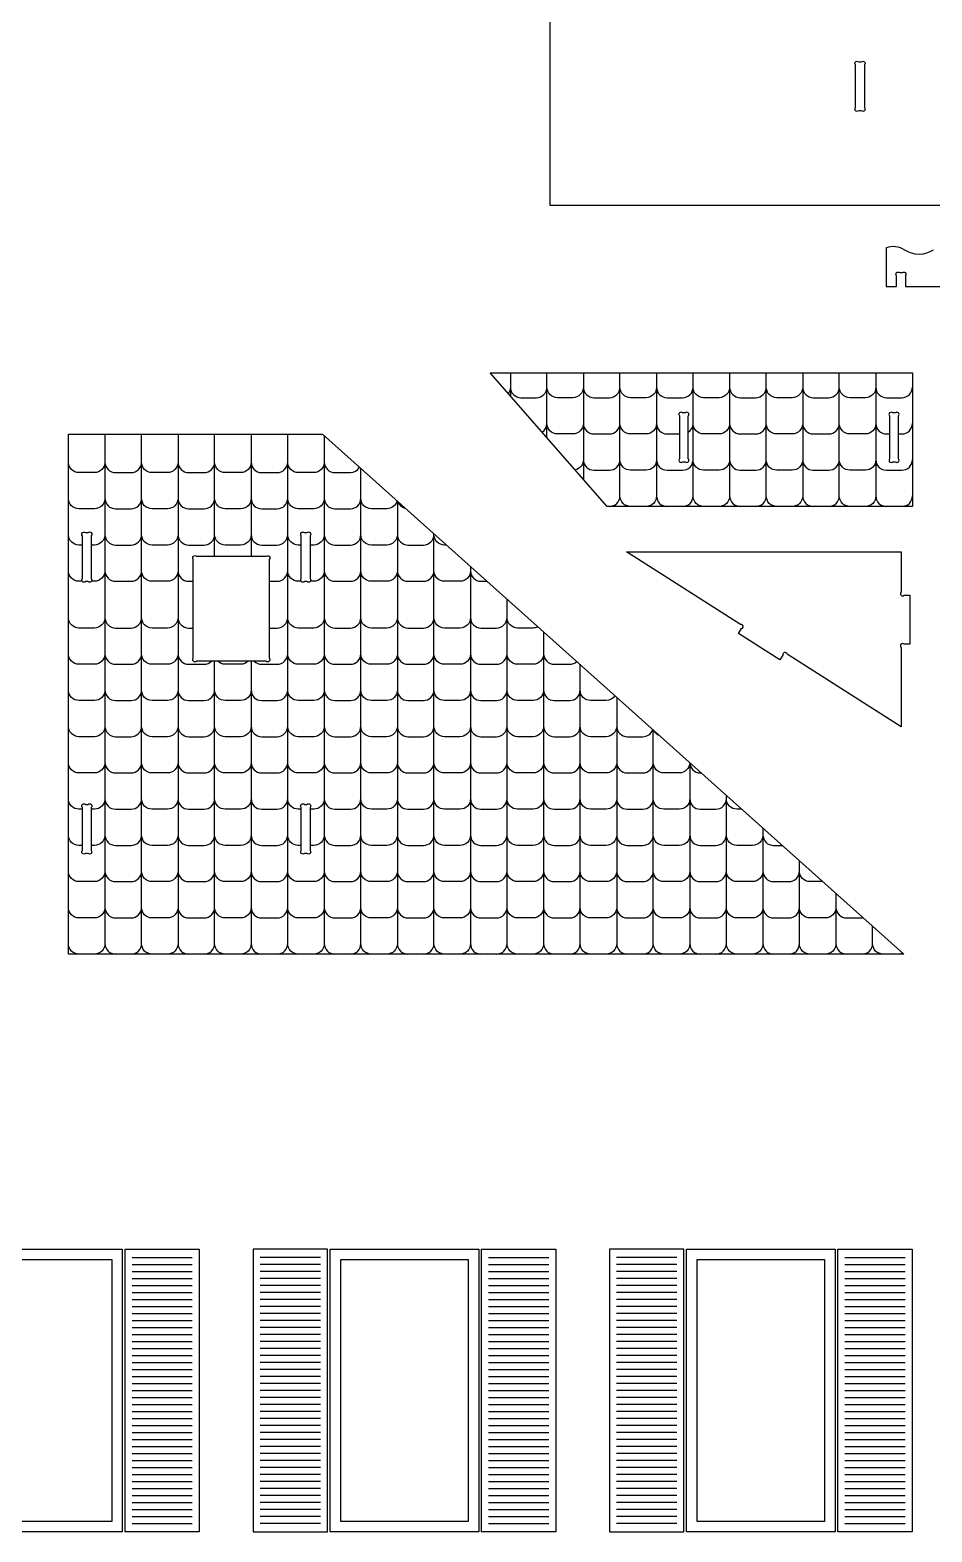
# Model space of a CAD drawing. Extents: x 9625 to 9740, y 1073 to 1136.
# Drawn here: x 9681.98 to 9694.86, y 1073.9 to 1095.35 of the extents above; entities that cross this region are included whole.
import ezdxf

# ---------------------------------------------------------------- set-up
doc = ezdxf.new("R2010")
doc.units = 0
doc.header["$MEASUREMENT"] = 0
doc.layers.add('LAYER_1', color=18, linetype='CONTINUOUS')

msp = doc.modelspace()

# ---------------------------------------------------------------- linework, layer by layer
at = {"layer": 'LAYER_1'}
for points in [[(9704.103, 1092.85), (9689.404, 1092.85), (9689.404, 1096.478), (9704.103, 1096.478)], [(9690.221, 1088.55), (9688.549, 1090.46), (9694.577, 1090.46), (9694.577, 1088.55)], [(9682.528, 1082.157), (9682.528, 1089.582), (9686.156, 1089.582), (9694.453, 1082.157)], [(9683.297, 1077.945), (9683.297, 1073.905), (9681.177, 1073.905), (9681.177, 1077.945)], [(9683.337, 1077.945), (9684.397, 1077.945), (9684.397, 1073.905), (9683.337, 1073.905)], [(9686.225, 1077.945), (9685.165, 1077.945), (9685.165, 1073.905), (9686.225, 1073.905)], [(9688.385, 1077.945), (9688.385, 1073.905), (9686.265, 1073.905), (9686.265, 1077.945)], [(9688.425, 1077.945), (9689.485, 1077.945), (9689.485, 1073.905), (9688.425, 1073.905)], [(9691.312, 1077.945), (9690.252, 1077.945), (9690.252, 1073.905), (9691.312, 1073.905)], [(9693.472, 1077.945), (9693.472, 1073.905), (9691.352, 1073.905), (9691.352, 1077.945)], [(9693.512, 1077.945), (9694.572, 1077.945), (9694.572, 1073.905), (9693.512, 1073.905)], [(9681.327, 1077.795), (9683.147, 1077.795), (9683.147, 1074.055), (9681.327, 1074.055)], [(9686.415, 1077.795), (9688.235, 1077.795), (9688.235, 1074.055), (9686.415, 1074.055)], [(9691.502, 1077.795), (9693.322, 1077.795), (9693.322, 1074.055), (9691.502, 1074.055)]]:
    msp.add_lwpolyline(points, close=True, dxfattribs=at)
for points in [[(9693.891, 1094.856), (9693.891, 1094.244, -1), (9693.847, 1094.2), (9693.81, 1094.2, -1), (9693.766, 1094.244), (9693.766, 1094.856, -1), (9693.81, 1094.9), (9693.847, 1094.9, -1)], [(9691.252, 1089.842), (9691.252, 1089.231, 1), (9691.296, 1089.187), (9691.333, 1089.187, 1), (9691.377, 1089.231), (9691.377, 1089.842, 1), (9691.333, 1089.887), (9691.296, 1089.887, 1)], [(9694.252, 1089.842), (9694.252, 1089.231, 1), (9694.296, 1089.187), (9694.333, 1089.187, 1), (9694.377, 1089.231), (9694.377, 1089.842, 1), (9694.333, 1089.887), (9694.296, 1089.887, 1)], [(9682.853, 1088.132), (9682.853, 1087.521, -1), (9682.809, 1087.477), (9682.772, 1087.477, -1), (9682.728, 1087.521), (9682.728, 1088.132, -1), (9682.772, 1088.177), (9682.809, 1088.177, -1)], [(9685.978, 1088.132), (9685.978, 1087.521, -1), (9685.934, 1087.477), (9685.897, 1087.477, -1), (9685.853, 1087.521), (9685.853, 1088.132, -1), (9685.897, 1088.177), (9685.934, 1088.177, -1)], [(9685.395, 1087.794), (9685.395, 1086.384, -1), (9685.35, 1086.34), (9684.356, 1086.34, -1), (9684.311, 1086.384), (9684.311, 1087.794, -1), (9684.356, 1087.838), (9685.35, 1087.838, -1)], [(9694.539, 1086.582), (9694.458, 1086.582, 1), (9694.414, 1086.537), (9694.414, 1085.405), (9692.788, 1086.442, 1), (9692.727, 1086.428), (9692.683, 1086.36), (9692.093, 1086.737), (9692.137, 1086.805, 1), (9692.123, 1086.866), (9690.497, 1087.903), (9694.414, 1087.903), (9694.414, 1087.326, 1), (9694.458, 1087.282), (9694.539, 1087.282)], [(9682.853, 1084.25), (9682.853, 1083.639, -1), (9682.809, 1083.595), (9682.772, 1083.595, -1), (9682.728, 1083.639), (9682.728, 1084.25, -1), (9682.772, 1084.295), (9682.809, 1084.295, -1)], [(9685.978, 1084.25), (9685.978, 1083.639, -1), (9685.934, 1083.595), (9685.897, 1083.595, -1), (9685.853, 1083.639), (9685.853, 1084.25, -1), (9685.897, 1084.295), (9685.934, 1084.295, -1)]]:
    msp.add_lwpolyline(points, format="xyb", close=True, dxfattribs=at)
for points in [[(9694.875, 1092.211, -0.300981), (9694.467, 1092.211, 0.236244), (9694.201, 1092.243), (9694.201, 1091.689), (9694.351, 1091.689), (9694.351, 1091.845, -1), (9694.395, 1091.889), (9694.432, 1091.889, -1), (9694.476, 1091.845), (9694.476, 1091.689), (9697.351, 1091.689)], [(9690.252, 1088.55, 0.414214), (9690.402, 1088.7), (9690.402, 1090.46)], [(9690.924, 1090.46), (9690.924, 1088.7, 0.414214), (9691.074, 1088.55)], [(9691.596, 1088.55, -0.414214), (9691.446, 1088.7), (9691.446, 1090.46)], [(9691.968, 1090.46), (9691.968, 1088.7, 0.414214), (9692.118, 1088.55)], [(9692.64, 1088.55, -0.414214), (9692.49, 1088.7), (9692.49, 1090.46)], [(9693.011, 1090.46), (9693.011, 1088.7, -0.414214), (9692.861, 1088.55)], [(9693.383, 1088.55, 0.414214), (9693.533, 1088.7), (9693.533, 1090.46)], [(9694.055, 1090.46), (9694.055, 1088.7, -0.414214), (9693.905, 1088.55)], [(9688.837, 1090.253, -0.159509), (9688.808, 1090.164)], [(9688.837, 1090.253, 0.414214), (9688.987, 1090.103), (9689.209, 1090.103, 0.414214), (9689.359, 1090.253)], [(9689.88, 1090.253, -0.414214), (9689.73, 1090.103), (9689.509, 1090.103, -0.414214), (9689.359, 1090.253)], [(9689.88, 1090.253, 0.414214), (9690.03, 1090.103), (9690.252, 1090.103, 0.414214), (9690.402, 1090.253)], [(9690.924, 1090.253, -0.414214), (9690.774, 1090.103), (9690.552, 1090.103, -0.414214), (9690.402, 1090.253)], [(9690.924, 1090.253, 0.414214), (9691.074, 1090.103), (9691.296, 1090.103, 0.414214), (9691.446, 1090.253)], [(9691.968, 1090.253, -0.414214), (9691.818, 1090.103), (9691.596, 1090.103, -0.414214), (9691.446, 1090.253)], [(9691.968, 1090.253, 0.414214), (9692.118, 1090.103), (9692.34, 1090.103, 0.414214), (9692.49, 1090.253)], [(9693.011, 1090.253, -0.414214), (9692.861, 1090.103), (9692.64, 1090.103, -0.414214), (9692.49, 1090.253)], [(9693.011, 1090.253, 0.414214), (9693.161, 1090.103), (9693.383, 1090.103, 0.414214), (9693.533, 1090.253)], [(9694.055, 1090.253, -0.414214), (9693.905, 1090.103), (9693.683, 1090.103, -0.414214), (9693.533, 1090.253)], [(9694.055, 1090.253, 0.414214), (9694.205, 1090.103), (9694.427, 1090.103, 0.414214), (9694.577, 1090.253)], [(9689.292, 1089.611, 0.249891), (9689.359, 1089.735)], [(9689.88, 1089.735, -0.414214), (9689.73, 1089.585), (9689.509, 1089.585, -0.414214), (9689.359, 1089.735)], [(9689.88, 1089.735, 0.414214), (9690.03, 1089.585), (9690.252, 1089.585, 0.414214), (9690.402, 1089.735)], [(9690.924, 1089.735, -0.414214), (9690.774, 1089.585), (9690.552, 1089.585, -0.414214), (9690.402, 1089.735)], [(9690.924, 1089.735, 0.414214), (9691.074, 1089.585), (9691.252, 1089.585)], [(9691.377, 1089.609, 0.255564), (9691.446, 1089.735)], [(9691.968, 1089.735, -0.414214), (9691.818, 1089.585), (9691.596, 1089.585, -0.414214), (9691.446, 1089.735)], [(9691.968, 1089.735, 0.414214), (9692.118, 1089.585), (9692.34, 1089.585, 0.414214), (9692.49, 1089.735)], [(9693.011, 1089.735, -0.414214), (9692.861, 1089.585), (9692.64, 1089.585, -0.414214), (9692.49, 1089.735)], [(9693.011, 1089.735, 0.414214), (9693.161, 1089.585), (9693.383, 1089.585, 0.414214), (9693.533, 1089.735)], [(9694.055, 1089.735, -0.414214), (9693.905, 1089.585), (9693.683, 1089.585, -0.414214), (9693.533, 1089.735)], [(9694.055, 1089.735, 0.414214), (9694.205, 1089.585), (9694.252, 1089.585)], [(9694.377, 1089.585), (9694.427, 1089.585, 0.414214), (9694.577, 1089.735)], [(9683.05, 1089.582), (9683.05, 1082.307, 0.414214), (9683.2, 1082.157)], [(9683.722, 1082.157, -0.414214), (9683.572, 1082.307), (9683.572, 1089.582)], [(9684.093, 1089.582), (9684.093, 1082.307, 0.414214), (9684.243, 1082.157)], [(9685.809, 1082.157, -0.414214), (9685.659, 1082.307), (9685.659, 1089.582)], [(9686.181, 1089.559), (9686.181, 1082.307, 0.414214), (9686.331, 1082.157)], [(9689.88, 1089.218, -0.349089), (9689.764, 1089.072)], [(9689.88, 1089.218, 0.414214), (9690.03, 1089.068), (9690.252, 1089.068, 0.414214), (9690.402, 1089.218)], [(9690.924, 1089.218, -0.414214), (9690.774, 1089.068), (9690.552, 1089.068, -0.414214), (9690.402, 1089.218)], [(9690.924, 1089.218, 0.414214), (9691.074, 1089.068), (9691.296, 1089.068, 0.414214), (9691.446, 1089.218)], [(9691.968, 1089.218, -0.414214), (9691.818, 1089.068), (9691.596, 1089.068, -0.414214), (9691.446, 1089.218)], [(9691.968, 1089.218, 0.414214), (9692.118, 1089.068), (9692.34, 1089.068, 0.414214), (9692.49, 1089.218)], [(9693.011, 1089.218, -0.414214), (9692.861, 1089.068), (9692.64, 1089.068, -0.414214), (9692.49, 1089.218)], [(9693.011, 1089.218, 0.414214), (9693.161, 1089.068), (9693.383, 1089.068, 0.414214), (9693.533, 1089.218)], [(9694.055, 1089.218, -0.414214), (9693.905, 1089.068), (9693.683, 1089.068, -0.414214), (9693.533, 1089.218)], [(9694.055, 1089.218, 0.414214), (9694.205, 1089.068), (9694.427, 1089.068, 0.414214), (9694.577, 1089.218)], [(9683.05, 1089.184, -0.414214), (9682.9, 1089.034), (9682.678, 1089.034, -0.414214), (9682.528, 1089.184)], [(9683.05, 1089.184, 0.414214), (9683.2, 1089.034), (9683.422, 1089.034, 0.414214), (9683.572, 1089.184)], [(9684.093, 1089.184, -0.414214), (9683.943, 1089.034), (9683.722, 1089.034, -0.414214), (9683.572, 1089.184)], [(9684.093, 1089.184, 0.414214), (9684.243, 1089.034), (9684.465, 1089.034, 0.414214), (9684.615, 1089.184)], [(9685.137, 1089.184, -0.414214), (9684.987, 1089.034), (9684.765, 1089.034, -0.414214), (9684.615, 1089.184)], [(9685.137, 1089.184, 0.414214), (9685.287, 1089.034), (9685.509, 1089.034, 0.414214), (9685.659, 1089.184)], [(9686.181, 1089.184, -0.414214), (9686.031, 1089.034), (9685.809, 1089.034, -0.414214), (9685.659, 1089.184)], [(9686.181, 1089.184, 0.414214), (9686.331, 1089.034), (9686.553, 1089.034, 0.26914), (9686.683, 1089.11)], [(9686.553, 1082.157, 0.414214), (9686.703, 1082.307), (9686.703, 1089.092)], [(9683.05, 1088.667, -0.414214), (9682.9, 1088.517), (9682.678, 1088.517, -0.414214), (9682.528, 1088.667)], [(9683.05, 1088.667, 0.414214), (9683.2, 1088.517), (9683.422, 1088.517, 0.414214), (9683.572, 1088.667)], [(9684.093, 1088.667, -0.414214), (9683.943, 1088.517), (9683.722, 1088.517, -0.414214), (9683.572, 1088.667)], [(9684.093, 1088.667, 0.414214), (9684.243, 1088.517), (9684.465, 1088.517, 0.414214), (9684.615, 1088.667)], [(9685.137, 1088.667, -0.414214), (9684.987, 1088.517), (9684.765, 1088.517, -0.414214), (9684.615, 1088.667)], [(9685.137, 1088.667, 0.414214), (9685.287, 1088.517), (9685.509, 1088.517, 0.414214), (9685.659, 1088.667)], [(9686.181, 1088.667, -0.414214), (9686.031, 1088.517), (9685.809, 1088.517, -0.414214), (9685.659, 1088.667)], [(9686.181, 1088.667, 0.414214), (9686.331, 1088.517), (9686.553, 1088.517, 0.414214), (9686.703, 1088.667)], [(9687.22, 1088.63, -0.342363), (9687.074, 1088.517), (9686.853, 1088.517, -0.414214), (9686.703, 1088.667)], [(9687.224, 1088.625), (9687.224, 1082.307, 0.414214), (9687.374, 1082.157)], [(9687.233, 1088.618, 0.260244), (9687.342, 1088.521)], [(9690.552, 1088.55, -0.414214), (9690.402, 1088.7)], [(9690.924, 1088.7, -0.414214), (9690.774, 1088.55)], [(9691.296, 1088.55, 0.414214), (9691.446, 1088.7)], [(9691.968, 1088.7, -0.414214), (9691.818, 1088.55)], [(9692.34, 1088.55, 0.414214), (9692.49, 1088.7)], [(9693.011, 1088.7, 0.414214), (9693.161, 1088.55)], [(9693.683, 1088.55, -0.414214), (9693.533, 1088.7)], [(9694.055, 1088.7, 0.414214), (9694.205, 1088.55)], [(9694.427, 1088.55, 0.414214), (9694.577, 1088.7)], [(9682.728, 1087.999), (9682.678, 1087.999, -0.414214), (9682.528, 1088.149)], [(9683.05, 1088.149, -0.414214), (9682.9, 1087.999), (9682.853, 1087.999)], [(9683.05, 1088.149, 0.414214), (9683.2, 1087.999), (9683.422, 1087.999, 0.414214), (9683.572, 1088.149)], [(9684.093, 1088.149, -0.414214), (9683.943, 1087.999), (9683.722, 1087.999, -0.414214), (9683.572, 1088.149)], [(9684.093, 1088.149, 0.414214), (9684.243, 1087.999), (9684.465, 1087.999, 0.414214), (9684.615, 1088.149)], [(9685.137, 1088.149, -0.414214), (9684.987, 1087.999), (9684.765, 1087.999, -0.414214), (9684.615, 1088.149)], [(9685.137, 1088.149, 0.414214), (9685.287, 1087.999), (9685.509, 1087.999, 0.414214), (9685.659, 1088.149)], [(9685.853, 1087.999), (9685.809, 1087.999, -0.414214), (9685.659, 1088.149)], [(9686.181, 1088.149, -0.414214), (9686.031, 1087.999), (9685.978, 1087.999)], [(9686.181, 1088.149, 0.414214), (9686.331, 1087.999), (9686.553, 1087.999, 0.414214), (9686.703, 1088.149)], [(9687.224, 1088.149, -0.414214), (9687.074, 1087.999), (9686.853, 1087.999, -0.414214), (9686.703, 1088.149)], [(9687.224, 1088.149, 0.414214), (9687.374, 1087.999), (9687.596, 1087.999, 0.414214), (9687.746, 1088.149)], [(9687.596, 1082.157, 0.414214), (9687.746, 1082.307), (9687.746, 1088.159)], [(9687.924, 1087.999), (9687.896, 1087.999, -0.414214), (9687.746, 1088.149)], [(9688.268, 1087.692), (9688.268, 1082.307, -0.414214), (9688.118, 1082.157)], [(9682.728, 1087.482), (9682.678, 1087.482, -0.414214), (9682.528, 1087.632)], [(9683.05, 1087.632, -0.414214), (9682.9, 1087.482), (9682.853, 1087.482)], [(9683.05, 1087.632, 0.414214), (9683.2, 1087.482), (9683.422, 1087.482, 0.414214), (9683.572, 1087.632)], [(9684.093, 1087.632, -0.414214), (9683.943, 1087.482), (9683.722, 1087.482, -0.414214), (9683.572, 1087.632)], [(9684.093, 1087.632, 0.414214), (9684.243, 1087.482), (9684.311, 1087.482)], [(9685.395, 1087.482), (9685.509, 1087.482, 0.414214), (9685.659, 1087.632)], [(9685.853, 1087.482), (9685.809, 1087.482, -0.414214), (9685.659, 1087.632)], [(9686.181, 1087.632, -0.414214), (9686.031, 1087.482), (9685.978, 1087.482)], [(9686.181, 1087.632, 0.414214), (9686.331, 1087.482), (9686.553, 1087.482, 0.414214), (9686.703, 1087.632)], [(9687.224, 1087.632, -0.414214), (9687.074, 1087.482), (9686.853, 1087.482, -0.414214), (9686.703, 1087.632)], [(9687.224, 1087.632, 0.414214), (9687.374, 1087.482), (9687.596, 1087.482, 0.414214), (9687.746, 1087.632)], [(9688.268, 1087.632, -0.414214), (9688.118, 1087.482), (9687.896, 1087.482, -0.414214), (9687.746, 1087.632)], [(9688.268, 1087.632, 0.414214), (9688.418, 1087.482), (9688.502, 1087.482)], [(9688.64, 1082.157, 0.414214), (9688.79, 1082.307), (9688.79, 1087.225)], [(9683.05, 1086.964, -0.414214), (9682.9, 1086.814), (9682.678, 1086.814, -0.414214), (9682.528, 1086.964)], [(9683.05, 1086.964, 0.414214), (9683.2, 1086.814), (9683.422, 1086.814, 0.414214), (9683.572, 1086.964)], [(9684.093, 1086.964, -0.414214), (9683.943, 1086.814), (9683.722, 1086.814, -0.414214), (9683.572, 1086.964)], [(9684.093, 1086.964, 0.414214), (9684.243, 1086.814), (9684.311, 1086.814)], [(9685.395, 1086.814), (9685.509, 1086.814, 0.414214), (9685.659, 1086.964)], [(9686.181, 1086.964, -0.414214), (9686.031, 1086.814), (9685.809, 1086.814, -0.414214), (9685.659, 1086.964)], [(9686.181, 1086.964, 0.414214), (9686.331, 1086.814), (9686.553, 1086.814, 0.414214), (9686.703, 1086.964)], [(9687.224, 1086.964, -0.414214), (9687.074, 1086.814), (9686.853, 1086.814, -0.414214), (9686.703, 1086.964)], [(9687.224, 1086.964, 0.414214), (9687.374, 1086.814), (9687.596, 1086.814, 0.414214), (9687.746, 1086.964)], [(9688.268, 1086.964, -0.414214), (9688.118, 1086.814), (9687.896, 1086.814, -0.414214), (9687.746, 1086.964)], [(9688.268, 1086.964, 0.414214), (9688.418, 1086.814), (9688.64, 1086.814, 0.414214), (9688.79, 1086.964)], [(9689.23, 1086.831, -0.118653), (9689.162, 1086.814), (9688.94, 1086.814, -0.414214), (9688.79, 1086.964)], [(9689.312, 1086.758), (9689.312, 1082.307, 0.414214), (9689.462, 1082.157)], [(9683.05, 1086.447, -0.414214), (9682.9, 1086.297), (9682.678, 1086.297, -0.414214), (9682.528, 1086.447)], [(9683.05, 1086.447, 0.414214), (9683.2, 1086.297), (9683.422, 1086.297, 0.414214), (9683.572, 1086.447)], [(9684.093, 1086.447, -0.414214), (9683.943, 1086.297), (9683.722, 1086.297, -0.414214), (9683.572, 1086.447)], [(9684.093, 1086.447, 0.414214), (9684.243, 1086.297), (9684.465, 1086.297, 0.197346), (9684.571, 1086.34)], [(9685.182, 1086.34, 0.197346), (9685.287, 1086.297), (9685.509, 1086.297, 0.414214), (9685.659, 1086.447)], [(9686.181, 1086.447, -0.414214), (9686.031, 1086.297), (9685.809, 1086.297, -0.414214), (9685.659, 1086.447)], [(9686.181, 1086.447, 0.414214), (9686.331, 1086.297), (9686.553, 1086.297, 0.414214), (9686.703, 1086.447)], [(9687.224, 1086.447, -0.414214), (9687.074, 1086.297), (9686.853, 1086.297, -0.414214), (9686.703, 1086.447)], [(9687.224, 1086.447, 0.414214), (9687.374, 1086.297), (9687.596, 1086.297, 0.414214), (9687.746, 1086.447)], [(9688.268, 1086.447, -0.414214), (9688.118, 1086.297), (9687.896, 1086.297, -0.414214), (9687.746, 1086.447)], [(9688.268, 1086.447, 0.414214), (9688.418, 1086.297), (9688.64, 1086.297, 0.414214), (9688.79, 1086.447)], [(9689.312, 1086.447, -0.414214), (9689.162, 1086.297), (9688.94, 1086.297, -0.414214), (9688.79, 1086.447)], [(9689.312, 1086.447, 0.414214), (9689.462, 1086.297), (9689.684, 1086.297, 0.185005), (9689.784, 1086.335)], [(9684.765, 1082.157, -0.414214), (9684.615, 1082.307), (9684.615, 1086.34)], [(9685.093, 1086.34, -0.197346), (9684.987, 1086.297), (9684.765, 1086.297, -0.197346), (9684.66, 1086.34)], [(9685.137, 1086.34), (9685.137, 1082.307, 0.414214), (9685.287, 1082.157)], [(9689.984, 1082.157, -0.414214), (9689.834, 1082.307), (9689.834, 1086.291)], [(9683.05, 1085.929, -0.414214), (9682.9, 1085.779), (9682.678, 1085.779, -0.414214), (9682.528, 1085.929)], [(9683.05, 1085.929, 0.414214), (9683.2, 1085.779), (9683.422, 1085.779, 0.414214), (9683.572, 1085.929)], [(9684.093, 1085.929, -0.414214), (9683.943, 1085.779), (9683.722, 1085.779, -0.414214), (9683.572, 1085.929)], [(9684.093, 1085.929, 0.414214), (9684.243, 1085.779), (9684.465, 1085.779, 0.414214), (9684.615, 1085.929)], [(9685.137, 1085.929, -0.414214), (9684.987, 1085.779), (9684.765, 1085.779, -0.414214), (9684.615, 1085.929)], [(9685.137, 1085.929, 0.414214), (9685.287, 1085.779), (9685.509, 1085.779, 0.414214), (9685.659, 1085.929)], [(9686.181, 1085.929, -0.414214), (9686.031, 1085.779), (9685.809, 1085.779, -0.414214), (9685.659, 1085.929)], [(9686.181, 1085.929, 0.414214), (9686.331, 1085.779), (9686.553, 1085.779, 0.414214), (9686.703, 1085.929)], [(9687.224, 1085.929, -0.414214), (9687.074, 1085.779), (9686.853, 1085.779, -0.414214), (9686.703, 1085.929)], [(9687.224, 1085.929, 0.414214), (9687.374, 1085.779), (9687.596, 1085.779, 0.414214), (9687.746, 1085.929)], [(9688.268, 1085.929, -0.414214), (9688.118, 1085.779), (9687.896, 1085.779, -0.414214), (9687.746, 1085.929)], [(9688.268, 1085.929, 0.414214), (9688.418, 1085.779), (9688.64, 1085.779, 0.414214), (9688.79, 1085.929)], [(9689.312, 1085.929, -0.414214), (9689.162, 1085.779), (9688.94, 1085.779, -0.414214), (9688.79, 1085.929)], [(9689.312, 1085.929, 0.414214), (9689.462, 1085.779), (9689.684, 1085.779, 0.414214), (9689.834, 1085.929)], [(9690.33, 1085.846, -0.251013), (9690.205, 1085.779), (9689.984, 1085.779, -0.414214), (9689.834, 1085.929)], [(9690.355, 1085.824), (9690.355, 1082.307, -0.414214), (9690.205, 1082.157)], [(9683.05, 1085.412, -0.414214), (9682.9, 1085.262), (9682.678, 1085.262, -0.414214), (9682.528, 1085.412)], [(9683.05, 1085.412, 0.414214), (9683.2, 1085.262), (9683.422, 1085.262, 0.414214), (9683.572, 1085.412)], [(9684.093, 1085.412, -0.414214), (9683.943, 1085.262), (9683.722, 1085.262, -0.414214), (9683.572, 1085.412)], [(9684.093, 1085.412, 0.414214), (9684.243, 1085.262), (9684.465, 1085.262, 0.414214), (9684.615, 1085.412)], [(9685.137, 1085.412, -0.414214), (9684.987, 1085.262), (9684.765, 1085.262, -0.414214), (9684.615, 1085.412)], [(9685.137, 1085.412, 0.414214), (9685.287, 1085.262), (9685.509, 1085.262, 0.414214), (9685.659, 1085.412)], [(9686.181, 1085.412, -0.414214), (9686.031, 1085.262), (9685.809, 1085.262, -0.414214), (9685.659, 1085.412)], [(9686.181, 1085.412, 0.414214), (9686.331, 1085.262), (9686.553, 1085.262, 0.414214), (9686.703, 1085.412)], [(9687.224, 1085.412, -0.414214), (9687.074, 1085.262), (9686.853, 1085.262, -0.414214), (9686.703, 1085.412)], [(9687.224, 1085.412, 0.414214), (9687.374, 1085.262), (9687.596, 1085.262, 0.414214), (9687.746, 1085.412)], [(9688.268, 1085.412, -0.414214), (9688.118, 1085.262), (9687.896, 1085.262, -0.414214), (9687.746, 1085.412)], [(9688.268, 1085.412, 0.414214), (9688.418, 1085.262), (9688.64, 1085.262, 0.414214), (9688.79, 1085.412)], [(9689.312, 1085.412, -0.414214), (9689.162, 1085.262), (9688.94, 1085.262, -0.414214), (9688.79, 1085.412)], [(9689.312, 1085.412, 0.414214), (9689.462, 1085.262), (9689.684, 1085.262, 0.414214), (9689.834, 1085.412)], [(9690.355, 1085.412, -0.414214), (9690.205, 1085.262), (9689.984, 1085.262, -0.414214), (9689.834, 1085.412)], [(9690.355, 1085.412, 0.414214), (9690.505, 1085.262), (9690.727, 1085.262, 0.321837), (9690.869, 1085.364)], [(9690.727, 1082.157, 0.414214), (9690.877, 1082.307), (9690.877, 1085.357)], [(9690.971, 1085.273, -0.175897), (9690.895, 1085.341)], [(9683.05, 1084.894, -0.414214), (9682.9, 1084.744), (9682.678, 1084.744, -0.414214), (9682.528, 1084.894)], [(9683.05, 1084.894, 0.414214), (9683.2, 1084.744), (9683.422, 1084.744, 0.414214), (9683.572, 1084.894)], [(9684.093, 1084.894, -0.414214), (9683.943, 1084.744), (9683.722, 1084.744, -0.414214), (9683.572, 1084.894)], [(9684.093, 1084.894, 0.414214), (9684.243, 1084.744), (9684.465, 1084.744, 0.414214), (9684.615, 1084.894)], [(9685.137, 1084.894, -0.414214), (9684.987, 1084.744), (9684.765, 1084.744, -0.414214), (9684.615, 1084.894)], [(9685.137, 1084.894, 0.414214), (9685.287, 1084.744), (9685.509, 1084.744, 0.414214), (9685.659, 1084.894)], [(9686.181, 1084.894, -0.414214), (9686.031, 1084.744), (9685.809, 1084.744, -0.414214), (9685.659, 1084.894)], [(9686.181, 1084.894, 0.414214), (9686.331, 1084.744), (9686.553, 1084.744, 0.414214), (9686.703, 1084.894)], [(9687.224, 1084.894, -0.414214), (9687.074, 1084.744), (9686.853, 1084.744, -0.414214), (9686.703, 1084.894)], [(9687.224, 1084.894, 0.414214), (9687.374, 1084.744), (9687.596, 1084.744, 0.414214), (9687.746, 1084.894)], [(9688.268, 1084.894, -0.414214), (9688.118, 1084.744), (9687.896, 1084.744, -0.414214), (9687.746, 1084.894)], [(9688.268, 1084.894, 0.414214), (9688.418, 1084.744), (9688.64, 1084.744, 0.414214), (9688.79, 1084.894)], [(9689.312, 1084.894, -0.414214), (9689.162, 1084.744), (9688.94, 1084.744, -0.414214), (9688.79, 1084.894)], [(9689.312, 1084.894, 0.414214), (9689.462, 1084.744), (9689.684, 1084.744, 0.414214), (9689.834, 1084.894)], [(9690.355, 1084.894, -0.414214), (9690.205, 1084.744), (9689.984, 1084.744, -0.414214), (9689.834, 1084.894)], [(9690.355, 1084.894, 0.414214), (9690.505, 1084.744), (9690.727, 1084.744, 0.414214), (9690.877, 1084.894)], [(9691.399, 1084.89, -0.405747), (9691.249, 1084.744), (9691.027, 1084.744, -0.414214), (9690.877, 1084.894)], [(9691.399, 1084.894), (9691.399, 1082.307, 0.414214), (9691.549, 1082.157)], [(9691.399, 1084.89, 0.405523), (9691.549, 1084.744), (9691.562, 1084.744)], [(9682.728, 1084.227), (9682.678, 1084.227, -0.414214), (9682.528, 1084.377)], [(9683.05, 1084.377, -0.414214), (9682.9, 1084.227), (9682.853, 1084.227)], [(9683.05, 1084.377, 0.414214), (9683.2, 1084.227), (9683.422, 1084.227, 0.414214), (9683.572, 1084.377)], [(9684.093, 1084.377, -0.414214), (9683.943, 1084.227), (9683.722, 1084.227, -0.414214), (9683.572, 1084.377)], [(9684.093, 1084.377, 0.414214), (9684.243, 1084.227), (9684.465, 1084.227, 0.414214), (9684.615, 1084.377)], [(9685.137, 1084.377, -0.414214), (9684.987, 1084.227), (9684.765, 1084.227, -0.414214), (9684.615, 1084.377)], [(9685.137, 1084.377, 0.414214), (9685.287, 1084.227), (9685.509, 1084.227, 0.414214), (9685.659, 1084.377)], [(9685.853, 1084.227), (9685.809, 1084.227, -0.414214), (9685.659, 1084.377)], [(9686.181, 1084.377, -0.414214), (9686.031, 1084.227), (9685.978, 1084.227)], [(9686.181, 1084.377, 0.414214), (9686.331, 1084.227), (9686.553, 1084.227, 0.414214), (9686.703, 1084.377)], [(9687.224, 1084.377, -0.414214), (9687.074, 1084.227), (9686.853, 1084.227, -0.414214), (9686.703, 1084.377)], [(9687.224, 1084.377, 0.414214), (9687.374, 1084.227), (9687.596, 1084.227, 0.414214), (9687.746, 1084.377)], [(9688.268, 1084.377, -0.414214), (9688.118, 1084.227), (9687.896, 1084.227, -0.414214), (9687.746, 1084.377)], [(9688.268, 1084.377, 0.414214), (9688.418, 1084.227), (9688.64, 1084.227, 0.414214), (9688.79, 1084.377)], [(9689.312, 1084.377, -0.414214), (9689.162, 1084.227), (9688.94, 1084.227, -0.414214), (9688.79, 1084.377)], [(9689.312, 1084.377, 0.414214), (9689.462, 1084.227), (9689.684, 1084.227, 0.414214), (9689.834, 1084.377)], [(9690.355, 1084.377, -0.414214), (9690.205, 1084.227), (9689.984, 1084.227, -0.414214), (9689.834, 1084.377)], [(9690.355, 1084.377, 0.414214), (9690.505, 1084.227), (9690.727, 1084.227, 0.414214), (9690.877, 1084.377)], [(9691.399, 1084.377, -0.414214), (9691.249, 1084.227), (9691.027, 1084.227, -0.414214), (9690.877, 1084.377)], [(9691.399, 1084.377, 0.414214), (9691.549, 1084.227), (9691.771, 1084.227, 0.414214), (9691.921, 1084.377)], [(9691.771, 1082.157, 0.414214), (9691.921, 1082.307), (9691.921, 1084.423)], [(9692.14, 1084.227), (9692.071, 1084.227, -0.414214), (9691.921, 1084.377)], [(9682.728, 1083.709), (9682.678, 1083.709, -0.414214), (9682.528, 1083.859)], [(9683.05, 1083.859, -0.414214), (9682.9, 1083.709), (9682.853, 1083.709)], [(9683.05, 1083.859, 0.414214), (9683.2, 1083.709), (9683.422, 1083.709, 0.414214), (9683.572, 1083.859)], [(9684.093, 1083.859, -0.414214), (9683.943, 1083.709), (9683.722, 1083.709, -0.414214), (9683.572, 1083.859)], [(9684.093, 1083.859, 0.414214), (9684.243, 1083.709), (9684.465, 1083.709, 0.414214), (9684.615, 1083.859)], [(9685.137, 1083.859, -0.414214), (9684.987, 1083.709), (9684.765, 1083.709, -0.414214), (9684.615, 1083.859)], [(9685.137, 1083.859, 0.414214), (9685.287, 1083.709), (9685.509, 1083.709, 0.414214), (9685.659, 1083.859)], [(9685.853, 1083.709), (9685.809, 1083.709, -0.414214), (9685.659, 1083.859)], [(9686.181, 1083.859, -0.414214), (9686.031, 1083.709), (9685.978, 1083.709)], [(9686.181, 1083.859, 0.414214), (9686.331, 1083.709), (9686.553, 1083.709, 0.414214), (9686.703, 1083.859)], [(9687.224, 1083.859, -0.414214), (9687.074, 1083.709), (9686.853, 1083.709, -0.414214), (9686.703, 1083.859)], [(9687.224, 1083.859, 0.414214), (9687.374, 1083.709), (9687.596, 1083.709, 0.414214), (9687.746, 1083.859)], [(9688.268, 1083.859, -0.414214), (9688.118, 1083.709), (9687.896, 1083.709, -0.414214), (9687.746, 1083.859)], [(9688.268, 1083.859, 0.414214), (9688.418, 1083.709), (9688.64, 1083.709, 0.414214), (9688.79, 1083.859)], [(9689.312, 1083.859, -0.414214), (9689.162, 1083.709), (9688.94, 1083.709, -0.414214), (9688.79, 1083.859)], [(9689.312, 1083.859, 0.414214), (9689.462, 1083.709), (9689.684, 1083.709, 0.414214), (9689.834, 1083.859)], [(9690.355, 1083.859, -0.414214), (9690.205, 1083.709), (9689.984, 1083.709, -0.414214), (9689.834, 1083.859)], [(9690.355, 1083.859, 0.414214), (9690.505, 1083.709), (9690.727, 1083.709, 0.414214), (9690.877, 1083.859)], [(9691.399, 1083.859, -0.414214), (9691.249, 1083.709), (9691.027, 1083.709, -0.414214), (9690.877, 1083.859)], [(9691.399, 1083.859, 0.414214), (9691.549, 1083.709), (9691.771, 1083.709, 0.414214), (9691.921, 1083.859)], [(9692.443, 1083.859, -0.414214), (9692.293, 1083.709), (9692.071, 1083.709, -0.414214), (9691.921, 1083.859)], [(9692.443, 1083.956), (9692.443, 1082.307, -0.414214), (9692.293, 1082.157)], [(9692.443, 1083.859, 0.414214), (9692.593, 1083.709), (9692.718, 1083.709)], [(9692.814, 1082.157, 0.414214), (9692.964, 1082.307), (9692.964, 1083.489)], [(9683.05, 1083.342, -0.414214), (9682.9, 1083.192), (9682.678, 1083.192, -0.414214), (9682.528, 1083.342)], [(9683.05, 1083.342, 0.414214), (9683.2, 1083.192), (9683.422, 1083.192, 0.414214), (9683.572, 1083.342)], [(9684.093, 1083.342, -0.414214), (9683.943, 1083.192), (9683.722, 1083.192, -0.414214), (9683.572, 1083.342)], [(9684.093, 1083.342, 0.414214), (9684.243, 1083.192), (9684.465, 1083.192, 0.414214), (9684.615, 1083.342)], [(9685.137, 1083.342, -0.414214), (9684.987, 1083.192), (9684.765, 1083.192, -0.414214), (9684.615, 1083.342)], [(9685.137, 1083.342, 0.414214), (9685.287, 1083.192), (9685.509, 1083.192, 0.414214), (9685.659, 1083.342)], [(9686.181, 1083.342, -0.414214), (9686.031, 1083.192), (9685.809, 1083.192, -0.414214), (9685.659, 1083.342)], [(9686.181, 1083.342, 0.414214), (9686.331, 1083.192), (9686.553, 1083.192, 0.414214), (9686.703, 1083.342)], [(9687.224, 1083.342, -0.414214), (9687.074, 1083.192), (9686.853, 1083.192, -0.414214), (9686.703, 1083.342)], [(9687.224, 1083.342, 0.414214), (9687.374, 1083.192), (9687.596, 1083.192, 0.414214), (9687.746, 1083.342)], [(9688.268, 1083.342, -0.414214), (9688.118, 1083.192), (9687.896, 1083.192, -0.414214), (9687.746, 1083.342)], [(9688.268, 1083.342, 0.414214), (9688.418, 1083.192), (9688.64, 1083.192, 0.414214), (9688.79, 1083.342)], [(9689.312, 1083.342, -0.414214), (9689.162, 1083.192), (9688.94, 1083.192, -0.414214), (9688.79, 1083.342)], [(9689.312, 1083.342, 0.414214), (9689.462, 1083.192), (9689.684, 1083.192, 0.414214), (9689.834, 1083.342)], [(9690.355, 1083.342, -0.414214), (9690.205, 1083.192), (9689.984, 1083.192, -0.414214), (9689.834, 1083.342)], [(9690.355, 1083.342, 0.414214), (9690.505, 1083.192), (9690.727, 1083.192, 0.414214), (9690.877, 1083.342)], [(9691.399, 1083.342, -0.414214), (9691.249, 1083.192), (9691.027, 1083.192, -0.414214), (9690.877, 1083.342)], [(9691.399, 1083.342, 0.414214), (9691.549, 1083.192), (9691.771, 1083.192, 0.414214), (9691.921, 1083.342)], [(9692.443, 1083.342, -0.414214), (9692.293, 1083.192), (9692.071, 1083.192, -0.414214), (9691.921, 1083.342)], [(9692.443, 1083.342, 0.414214), (9692.593, 1083.192), (9692.814, 1083.192, 0.414214), (9692.964, 1083.342)], [(9693.297, 1083.192), (9693.114, 1083.192, -0.414214), (9692.964, 1083.342)], [(9693.486, 1083.022), (9693.486, 1082.307, 0.414214), (9693.636, 1082.157)], [(9683.05, 1082.824, -0.414214), (9682.9, 1082.674), (9682.678, 1082.674, -0.414214), (9682.528, 1082.824)], [(9683.05, 1082.824, 0.414214), (9683.2, 1082.674), (9683.422, 1082.674, 0.414214), (9683.572, 1082.824)], [(9684.093, 1082.824, -0.414214), (9683.943, 1082.674), (9683.722, 1082.674, -0.414214), (9683.572, 1082.824)], [(9684.093, 1082.824, 0.414214), (9684.243, 1082.674), (9684.465, 1082.674, 0.414214), (9684.615, 1082.824)], [(9685.137, 1082.824, -0.414214), (9684.987, 1082.674), (9684.765, 1082.674, -0.414214), (9684.615, 1082.824)], [(9685.137, 1082.824, 0.414214), (9685.287, 1082.674), (9685.509, 1082.674, 0.414214), (9685.659, 1082.824)], [(9686.181, 1082.824, -0.414214), (9686.031, 1082.674), (9685.809, 1082.674, -0.414214), (9685.659, 1082.824)], [(9686.181, 1082.824, 0.414214), (9686.331, 1082.674), (9686.553, 1082.674, 0.414214), (9686.703, 1082.824)], [(9687.224, 1082.824, -0.414214), (9687.074, 1082.674), (9686.853, 1082.674, -0.414214), (9686.703, 1082.824)], [(9687.224, 1082.824, 0.414214), (9687.374, 1082.674), (9687.596, 1082.674, 0.414214), (9687.746, 1082.824)], [(9688.268, 1082.824, -0.414214), (9688.118, 1082.674), (9687.896, 1082.674, -0.414214), (9687.746, 1082.824)], [(9688.268, 1082.824, 0.414214), (9688.418, 1082.674), (9688.64, 1082.674, 0.414214), (9688.79, 1082.824)], [(9689.312, 1082.824, -0.414214), (9689.162, 1082.674), (9688.94, 1082.674, -0.414214), (9688.79, 1082.824)], [(9689.312, 1082.824, 0.414214), (9689.462, 1082.674), (9689.684, 1082.674, 0.414214), (9689.834, 1082.824)], [(9690.355, 1082.824, -0.414214), (9690.205, 1082.674), (9689.984, 1082.674, -0.414214), (9689.834, 1082.824)], [(9690.355, 1082.824, 0.414214), (9690.505, 1082.674), (9690.727, 1082.674, 0.414214), (9690.877, 1082.824)], [(9691.399, 1082.824, -0.414214), (9691.249, 1082.674), (9691.027, 1082.674, -0.414214), (9690.877, 1082.824)], [(9691.399, 1082.824, 0.414214), (9691.549, 1082.674), (9691.771, 1082.674, 0.414214), (9691.921, 1082.824)], [(9692.443, 1082.824, -0.414214), (9692.293, 1082.674), (9692.071, 1082.674, -0.414214), (9691.921, 1082.824)], [(9692.443, 1082.824, 0.414214), (9692.593, 1082.674), (9692.814, 1082.674, 0.414214), (9692.964, 1082.824)], [(9693.486, 1082.824, -0.414214), (9693.336, 1082.674), (9693.114, 1082.674, -0.414214), (9692.964, 1082.824)], [(9693.486, 1082.824, 0.414214), (9693.636, 1082.674), (9693.858, 1082.674, 0.026777), (9693.874, 1082.675)], [(9694.158, 1082.157, -0.414214), (9694.008, 1082.307), (9694.008, 1082.555)], [(9682.678, 1082.157, -0.414214), (9682.528, 1082.307)], [(9683.05, 1082.307, -0.414214), (9682.9, 1082.157)], [(9683.422, 1082.157, 0.414214), (9683.572, 1082.307)], [(9684.093, 1082.307, -0.414214), (9683.943, 1082.157)], [(9684.465, 1082.157, 0.414214), (9684.615, 1082.307)], [(9685.137, 1082.307, -0.414214), (9684.987, 1082.157)], [(9685.509, 1082.157, 0.414214), (9685.659, 1082.307)], [(9686.181, 1082.307, -0.414214), (9686.031, 1082.157)], [(9686.853, 1082.157, -0.414214), (9686.703, 1082.307)], [(9687.224, 1082.307, -0.414214), (9687.074, 1082.157)], [(9687.896, 1082.157, -0.414214), (9687.746, 1082.307)], [(9688.268, 1082.307, 0.414214), (9688.418, 1082.157)], [(9688.94, 1082.157, -0.414214), (9688.79, 1082.307)], [(9689.312, 1082.307, -0.414214), (9689.162, 1082.157)], [(9689.684, 1082.157, 0.414214), (9689.834, 1082.307)], [(9690.355, 1082.307, 0.414214), (9690.505, 1082.157)], [(9691.027, 1082.157, -0.414214), (9690.877, 1082.307)], [(9691.399, 1082.307, -0.414214), (9691.249, 1082.157)], [(9692.071, 1082.157, -0.414214), (9691.921, 1082.307)], [(9692.443, 1082.307, 0.414214), (9692.593, 1082.157)], [(9693.114, 1082.157, -0.414214), (9692.964, 1082.307)], [(9693.486, 1082.307, -0.414214), (9693.336, 1082.157)], [(9693.858, 1082.157, 0.414214), (9694.008, 1082.307)], [(9694.44, 1082.169, -0.102653), (9694.38, 1082.157)]]:
    msp.add_lwpolyline(points, format="xyb", dxfattribs=at)
for points in [[(9688.837, 1090.46), (9688.837, 1090.131)], [(9689.359, 1089.535), (9689.359, 1090.46)], [(9689.88, 1090.46), (9689.88, 1088.939)], [(9684.615, 1087.838), (9684.615, 1089.582)], [(9685.137, 1089.582), (9685.137, 1087.838)], [(9683.437, 1077.825), (9684.297, 1077.825)], [(9686.125, 1077.825), (9685.265, 1077.825)], [(9688.525, 1077.825), (9689.385, 1077.825)], [(9691.212, 1077.825), (9690.352, 1077.825)], [(9693.612, 1077.825), (9694.472, 1077.825)], [(9683.437, 1077.725), (9684.297, 1077.725)], [(9683.437, 1077.625), (9684.297, 1077.625)], [(9686.125, 1077.725), (9685.265, 1077.725)], [(9686.125, 1077.625), (9685.265, 1077.625)], [(9688.525, 1077.725), (9689.385, 1077.725)], [(9688.525, 1077.625), (9689.385, 1077.625)], [(9691.212, 1077.725), (9690.352, 1077.725)], [(9691.212, 1077.625), (9690.352, 1077.625)], [(9693.612, 1077.725), (9694.472, 1077.725)], [(9693.612, 1077.625), (9694.472, 1077.625)], [(9683.437, 1077.525), (9684.297, 1077.525)], [(9683.437, 1077.425), (9684.297, 1077.425)], [(9686.125, 1077.525), (9685.265, 1077.525)], [(9686.125, 1077.425), (9685.265, 1077.425)], [(9688.525, 1077.525), (9689.385, 1077.525)], [(9688.525, 1077.425), (9689.385, 1077.425)], [(9691.212, 1077.525), (9690.352, 1077.525)], [(9691.212, 1077.425), (9690.352, 1077.425)], [(9693.612, 1077.525), (9694.472, 1077.525)], [(9693.612, 1077.425), (9694.472, 1077.425)], [(9683.437, 1077.325), (9684.297, 1077.325)], [(9683.437, 1077.225), (9684.297, 1077.225)], [(9686.125, 1077.325), (9685.265, 1077.325)], [(9686.125, 1077.225), (9685.265, 1077.225)], [(9688.525, 1077.325), (9689.385, 1077.325)], [(9688.525, 1077.225), (9689.385, 1077.225)], [(9691.212, 1077.325), (9690.352, 1077.325)], [(9691.212, 1077.225), (9690.352, 1077.225)], [(9693.612, 1077.325), (9694.472, 1077.325)], [(9693.612, 1077.225), (9694.472, 1077.225)], [(9683.437, 1077.125), (9684.297, 1077.125)], [(9683.437, 1077.025), (9684.297, 1077.025)], [(9686.125, 1077.125), (9685.265, 1077.125)], [(9686.125, 1077.025), (9685.265, 1077.025)], [(9688.525, 1077.125), (9689.385, 1077.125)], [(9688.525, 1077.025), (9689.385, 1077.025)], [(9691.212, 1077.125), (9690.352, 1077.125)], [(9691.212, 1077.025), (9690.352, 1077.025)], [(9693.612, 1077.125), (9694.472, 1077.125)], [(9693.612, 1077.025), (9694.472, 1077.025)], [(9683.437, 1076.925), (9684.297, 1076.925)], [(9683.437, 1076.825), (9684.297, 1076.825)], [(9686.125, 1076.925), (9685.265, 1076.925)], [(9686.125, 1076.825), (9685.265, 1076.825)], [(9688.525, 1076.925), (9689.385, 1076.925)], [(9688.525, 1076.825), (9689.385, 1076.825)], [(9691.212, 1076.925), (9690.352, 1076.925)], [(9691.212, 1076.825), (9690.352, 1076.825)], [(9693.612, 1076.925), (9694.472, 1076.925)], [(9693.612, 1076.825), (9694.472, 1076.825)], [(9683.437, 1076.725), (9684.297, 1076.725)], [(9683.437, 1076.625), (9684.297, 1076.625)], [(9686.125, 1076.725), (9685.265, 1076.725)], [(9686.125, 1076.625), (9685.265, 1076.625)], [(9688.525, 1076.725), (9689.385, 1076.725)], [(9688.525, 1076.625), (9689.385, 1076.625)], [(9691.212, 1076.725), (9690.352, 1076.725)], [(9691.212, 1076.625), (9690.352, 1076.625)], [(9693.612, 1076.725), (9694.472, 1076.725)], [(9693.612, 1076.625), (9694.472, 1076.625)], [(9683.437, 1076.525), (9684.297, 1076.525)], [(9683.437, 1076.425), (9684.297, 1076.425)], [(9683.437, 1076.325), (9684.297, 1076.325)], [(9686.125, 1076.525), (9685.265, 1076.525)], [(9686.125, 1076.425), (9685.265, 1076.425)], [(9686.125, 1076.325), (9685.265, 1076.325)], [(9688.525, 1076.525), (9689.385, 1076.525)], [(9688.525, 1076.425), (9689.385, 1076.425)], [(9688.525, 1076.325), (9689.385, 1076.325)], [(9691.212, 1076.525), (9690.352, 1076.525)], [(9691.212, 1076.425), (9690.352, 1076.425)], [(9691.212, 1076.325), (9690.352, 1076.325)], [(9693.612, 1076.525), (9694.472, 1076.525)], [(9693.612, 1076.425), (9694.472, 1076.425)], [(9693.612, 1076.325), (9694.472, 1076.325)], [(9683.437, 1076.225), (9684.297, 1076.225)], [(9683.437, 1076.125), (9684.297, 1076.125)], [(9686.125, 1076.225), (9685.265, 1076.225)], [(9686.125, 1076.125), (9685.265, 1076.125)], [(9688.525, 1076.225), (9689.385, 1076.225)], [(9688.525, 1076.125), (9689.385, 1076.125)], [(9691.212, 1076.225), (9690.352, 1076.225)], [(9691.212, 1076.125), (9690.352, 1076.125)], [(9693.612, 1076.225), (9694.472, 1076.225)], [(9693.612, 1076.125), (9694.472, 1076.125)], [(9683.437, 1076.025), (9684.297, 1076.025)], [(9683.437, 1075.925), (9684.297, 1075.925)], [(9686.125, 1076.025), (9685.265, 1076.025)], [(9686.125, 1075.925), (9685.265, 1075.925)], [(9688.525, 1076.025), (9689.385, 1076.025)], [(9688.525, 1075.925), (9689.385, 1075.925)], [(9691.212, 1076.025), (9690.352, 1076.025)], [(9691.212, 1075.925), (9690.352, 1075.925)], [(9693.612, 1076.025), (9694.472, 1076.025)], [(9693.612, 1075.925), (9694.472, 1075.925)], [(9683.437, 1075.825), (9684.297, 1075.825)], [(9683.437, 1075.725), (9684.297, 1075.725)], [(9686.125, 1075.825), (9685.265, 1075.825)], [(9686.125, 1075.725), (9685.265, 1075.725)], [(9688.525, 1075.825), (9689.385, 1075.825)], [(9688.525, 1075.725), (9689.385, 1075.725)], [(9691.212, 1075.825), (9690.352, 1075.825)], [(9691.212, 1075.725), (9690.352, 1075.725)], [(9693.612, 1075.825), (9694.472, 1075.825)], [(9693.612, 1075.725), (9694.472, 1075.725)], [(9683.437, 1075.625), (9684.297, 1075.625)], [(9683.437, 1075.525), (9684.297, 1075.525)], [(9686.125, 1075.625), (9685.265, 1075.625)], [(9686.125, 1075.525), (9685.265, 1075.525)], [(9688.525, 1075.625), (9689.385, 1075.625)], [(9688.525, 1075.525), (9689.385, 1075.525)], [(9691.212, 1075.625), (9690.352, 1075.625)], [(9691.212, 1075.525), (9690.352, 1075.525)], [(9693.612, 1075.625), (9694.472, 1075.625)], [(9693.612, 1075.525), (9694.472, 1075.525)], [(9683.437, 1075.425), (9684.297, 1075.425)], [(9683.437, 1075.325), (9684.297, 1075.325)], [(9686.125, 1075.425), (9685.265, 1075.425)], [(9686.125, 1075.325), (9685.265, 1075.325)], [(9688.525, 1075.425), (9689.385, 1075.425)], [(9688.525, 1075.325), (9689.385, 1075.325)], [(9691.212, 1075.425), (9690.352, 1075.425)], [(9691.212, 1075.325), (9690.352, 1075.325)], [(9693.612, 1075.425), (9694.472, 1075.425)], [(9693.612, 1075.325), (9694.472, 1075.325)], [(9683.437, 1075.225), (9684.297, 1075.225)], [(9683.437, 1075.125), (9684.297, 1075.125)], [(9686.125, 1075.225), (9685.265, 1075.225)], [(9686.125, 1075.125), (9685.265, 1075.125)], [(9688.525, 1075.225), (9689.385, 1075.225)], [(9688.525, 1075.125), (9689.385, 1075.125)], [(9691.212, 1075.225), (9690.352, 1075.225)], [(9691.212, 1075.125), (9690.352, 1075.125)], [(9693.612, 1075.225), (9694.472, 1075.225)], [(9693.612, 1075.125), (9694.472, 1075.125)], [(9683.437, 1075.025), (9684.297, 1075.025)], [(9683.437, 1074.925), (9684.297, 1074.925)], [(9683.437, 1074.825), (9684.297, 1074.825)], [(9686.125, 1075.025), (9685.265, 1075.025)], [(9686.125, 1074.925), (9685.265, 1074.925)], [(9686.125, 1074.825), (9685.265, 1074.825)], [(9688.525, 1075.025), (9689.385, 1075.025)], [(9688.525, 1074.925), (9689.385, 1074.925)], [(9688.525, 1074.825), (9689.385, 1074.825)], [(9691.212, 1075.025), (9690.352, 1075.025)], [(9691.212, 1074.925), (9690.352, 1074.925)], [(9691.212, 1074.825), (9690.352, 1074.825)], [(9693.612, 1075.025), (9694.472, 1075.025)], [(9693.612, 1074.925), (9694.472, 1074.925)], [(9693.612, 1074.825), (9694.472, 1074.825)], [(9683.437, 1074.725), (9684.297, 1074.725)], [(9683.437, 1074.625), (9684.297, 1074.625)], [(9686.125, 1074.725), (9685.265, 1074.725)], [(9686.125, 1074.625), (9685.265, 1074.625)], [(9688.525, 1074.725), (9689.385, 1074.725)], [(9688.525, 1074.625), (9689.385, 1074.625)], [(9691.212, 1074.725), (9690.352, 1074.725)], [(9691.212, 1074.625), (9690.352, 1074.625)], [(9693.612, 1074.725), (9694.472, 1074.725)], [(9693.612, 1074.625), (9694.472, 1074.625)], [(9683.437, 1074.525), (9684.297, 1074.525)], [(9683.437, 1074.425), (9684.297, 1074.425)], [(9686.125, 1074.525), (9685.265, 1074.525)], [(9686.125, 1074.425), (9685.265, 1074.425)], [(9688.525, 1074.525), (9689.385, 1074.525)], [(9688.525, 1074.425), (9689.385, 1074.425)], [(9691.212, 1074.525), (9690.352, 1074.525)], [(9691.212, 1074.425), (9690.352, 1074.425)], [(9693.612, 1074.525), (9694.472, 1074.525)], [(9693.612, 1074.425), (9694.472, 1074.425)], [(9683.437, 1074.325), (9684.297, 1074.325)], [(9683.437, 1074.225), (9684.297, 1074.225)], [(9686.125, 1074.325), (9685.265, 1074.325)], [(9686.125, 1074.225), (9685.265, 1074.225)], [(9688.525, 1074.325), (9689.385, 1074.325)], [(9688.525, 1074.225), (9689.385, 1074.225)], [(9691.212, 1074.325), (9690.352, 1074.325)], [(9691.212, 1074.225), (9690.352, 1074.225)], [(9693.612, 1074.325), (9694.472, 1074.325)], [(9693.612, 1074.225), (9694.472, 1074.225)], [(9683.437, 1074.125), (9684.297, 1074.125)], [(9683.437, 1074.025), (9684.297, 1074.025)], [(9686.125, 1074.125), (9685.265, 1074.125)], [(9686.125, 1074.025), (9685.265, 1074.025)], [(9688.525, 1074.125), (9689.385, 1074.125)], [(9688.525, 1074.025), (9689.385, 1074.025)], [(9691.212, 1074.125), (9690.352, 1074.125)], [(9691.212, 1074.025), (9690.352, 1074.025)], [(9693.612, 1074.125), (9694.472, 1074.125)], [(9693.612, 1074.025), (9694.472, 1074.025)]]:
    msp.add_lwpolyline(points, dxfattribs=at)

doc.saveas('drawing.dxf')
